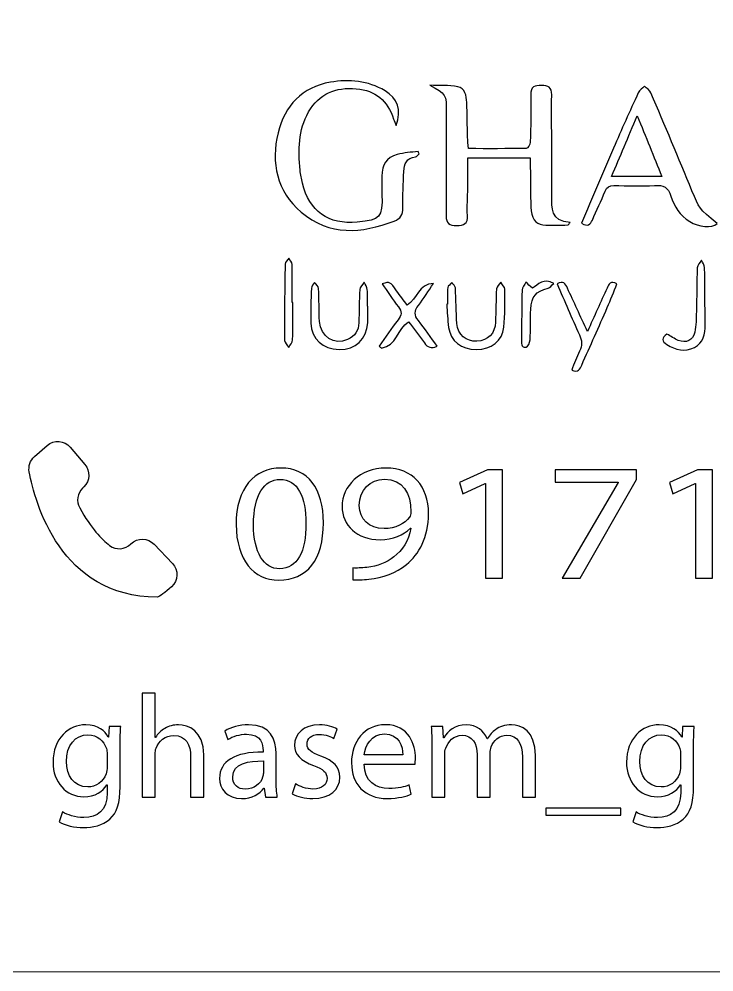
# Model space of a CAD drawing. Header units: millimetres. Extents: x -576 to 618, y 160 to 343.
# Drawn here: x -212.32 to -198.1, y 263.5 to 283 of the extents above; entities that cross this region are included whole.
import ezdxf

# ---------------------------------------------------------------- set-up
doc = ezdxf.new("R2010")
doc.units = ezdxf.units.MM
doc.header["$MEASUREMENT"] = 0
doc.layers.add('Layer 1', color=7, linetype='Continuous')

msp = doc.modelspace()

# ---------------------------------------------------------------- linework, layer by layer
at = {"layer": 'Layer 1', "color": 250, "lineweight": 18}
msp.add_open_spline([(-215.2783, 303.3001), (-215.2783, 303.3001), (-181.4483, 303.3001), (-181.4483, 303.3001), (-179.8043, 303.3001), (-178.4633, 301.9591), (-178.4633, 300.3151), (-178.4633, 300.3151), (-178.4633, 266.4851), (-178.4633, 266.4851), (-178.4633, 264.8411), (-179.8043, 263.5001), (-181.4483, 263.5001), (-181.4483, 263.5001), (-215.2783, 263.5001), (-215.2783, 263.5001), (-216.9223, 263.5001), (-218.2633, 264.8411), (-218.2633, 266.4851), (-218.2633, 266.4851), (-218.2633, 300.3151), (-218.2633, 300.3151), (-218.2633, 301.9591), (-216.9223, 303.3001), (-215.2783, 303.3001)], degree=3, knots=[0, 0, 0, 0, 0.125, 0.125, 0.125, 0.25, 0.25, 0.25, 0.375, 0.375, 0.375, 0.5, 0.5, 0.5, 0.625, 0.625, 0.625, 0.75, 0.75, 0.75, 0.875, 0.875, 0.875, 1, 1, 1, 1], dxfattribs=at)
at = {"layer": 'Layer 1', "color": 230}
for points, knots in [([(-204.602, 280.8265), (-204.6198, 280.87), (-204.6407, 280.9121), (-204.6551, 280.9566), (-204.7761, 281.3286), (-205.0245, 281.5452), (-205.4195, 281.5773), (-205.8382, 281.6116), (-206.1808, 281.4771), (-206.3961, 281.1002), (-206.6089, 280.7283), (-206.6046, 280.3196), (-206.5695, 279.9099), (-206.5617, 279.8203), (-206.5387, 279.7317), (-206.5178, 279.644), (-206.3826, 279.0684), (-205.9874, 278.7875), (-205.3974, 278.8465), (-204.9222, 278.8946), (-204.8828, 278.9389), (-204.8928, 279.4122), (-204.8953, 279.5367), (-204.8972, 279.6616), (-204.8956, 279.786), (-204.8934, 280.0269), (-204.8042, 280.1642), (-204.5789, 280.2287), (-204.442, 280.2678), (-204.2956, 280.2733), (-204.1537, 280.2939), (-204.1471, 280.2768), (-204.1406, 280.2602), (-204.134, 280.2431), (-204.158, 280.2222), (-204.1805, 280.1851), (-204.2067, 280.1826), (-204.3889, 280.1632), (-204.4394, 280.0366), (-204.447, 279.8852), (-204.4594, 279.6365), (-204.47, 279.3869), (-204.4647, 279.1376), (-204.4619, 278.9966), (-204.514, 278.9158), (-204.642, 278.8674), (-205.3088, 278.6141), (-205.9668, 278.5564), (-206.5474, 279.0524), (-207.0476, 279.4802), (-207.1702, 280.0547), (-207.0188, 280.6756), (-206.8828, 281.2321), (-206.5284, 281.6081), (-205.949, 281.709), (-205.5645, 281.776), (-205.1802, 281.7408), (-204.8311, 281.5352), (-204.5777, 281.3853), (-204.4847, 281.138), (-204.602, 280.8265)], [0, 0, 0, 0, 0.05, 0.05, 0.05, 0.1, 0.1, 0.1, 0.15, 0.15, 0.15, 0.2, 0.2, 0.2, 0.25, 0.25, 0.25, 0.3, 0.3, 0.3, 0.35, 0.35, 0.35, 0.4, 0.4, 0.4, 0.45, 0.45, 0.45, 0.5, 0.5, 0.5, 0.55, 0.55, 0.55, 0.6, 0.6, 0.6, 0.65, 0.65, 0.65, 0.7, 0.7, 0.7, 0.75, 0.75, 0.75, 0.8, 0.8, 0.8, 0.85, 0.85, 0.85, 0.9, 0.9, 0.9, 0.95, 0.95, 0.95, 1, 1, 1, 1]), ([(-201.0823, 278.7875), (-201.2564, 278.7875), (-201.4314, 278.776), (-201.604, 278.7913), (-201.7534, 278.8043), (-201.8373, 278.9345), (-201.8458, 279.1517), (-201.8564, 279.4234), (-201.8545, 279.6958), (-201.8573, 279.9682), (-201.8579, 280.029), (-201.8573, 280.0899), (-201.8573, 280.1601), (-201.8573, 280.1601), (-203.1375, 280.1601), (-203.1375, 280.1601), (-203.1375, 279.9494), (-203.1362, 279.7466), (-203.1378, 279.5442), (-203.1394, 279.357), (-203.1543, 279.1694), (-203.1437, 278.9828), (-203.1341, 278.8088), (-203.2139, 278.7776), (-203.3665, 278.7766), (-203.5169, 278.7753), (-203.5815, 278.8159), (-203.5796, 278.976), (-203.5746, 279.4746), (-203.5809, 279.9738), (-203.5815, 280.4727), (-203.5815, 280.6771), (-203.5771, 280.8811), (-203.5768, 281.0852), (-203.5762, 281.4611), (-203.5824, 281.4702), (-203.9135, 281.6478), (-203.7216, 281.639), (-203.5254, 281.6518), (-203.3391, 281.6147), (-203.1927, 281.5853), (-203.1646, 281.4312), (-203.1587, 281.2977), (-203.1481, 281.0596), (-203.1484, 280.8215), (-203.1419, 280.5835), (-203.1397, 280.5108), (-203.1303, 280.439), (-203.1231, 280.3497), (-202.7213, 280.3497), (-202.3313, 280.347), (-201.9416, 280.3554), (-201.9116, 280.356), (-201.8598, 280.4369), (-201.8583, 280.4818), (-201.8483, 280.8047), (-201.8401, 281.1282), (-201.8485, 281.4509), (-201.8532, 281.6243), (-201.7662, 281.6437), (-201.6283, 281.6437), (-201.4913, 281.6437), (-201.419, 281.611), (-201.4199, 281.4533), (-201.4233, 280.7673), (-201.4161, 280.0811), (-201.4158, 279.3947), (-201.4158, 279.1342), (-201.4433, 278.8621), (-201.0439, 278.8384), (-201.0567, 278.8212), (-201.0694, 278.8047), (-201.0823, 278.7875)], [0, 0, 0, 0, 0.0416667, 0.0416667, 0.0416667, 0.0833333, 0.0833333, 0.0833333, 0.125, 0.125, 0.125, 0.1666667, 0.1666667, 0.1666667, 0.2083333, 0.2083333, 0.2083333, 0.25, 0.25, 0.25, 0.2916667, 0.2916667, 0.2916667, 0.3333333, 0.3333333, 0.3333333, 0.375, 0.375, 0.375, 0.4166667, 0.4166667, 0.4166667, 0.4583333, 0.4583333, 0.4583333, 0.5, 0.5, 0.5, 0.5416667, 0.5416667, 0.5416667, 0.5833333, 0.5833333, 0.5833333, 0.625, 0.625, 0.625, 0.6666667, 0.6666667, 0.6666667, 0.7083333, 0.7083333, 0.7083333, 0.75, 0.75, 0.75, 0.7916667, 0.7916667, 0.7916667, 0.8333333, 0.8333333, 0.8333333, 0.875, 0.875, 0.875, 0.9166667, 0.9166667, 0.9166667, 0.9583333, 0.9583333, 0.9583333, 1, 1, 1, 1]), ([(-200.8095, 278.8221), (-200.5883, 279.3426), (-200.374, 279.853), (-200.1543, 280.361), (-199.9902, 280.7401), (-199.821, 281.1173), (-199.648, 281.4924), (-199.6229, 281.5467), (-199.5637, 281.585), (-199.5203, 281.6306), (-199.476, 281.5844), (-199.4136, 281.546), (-199.3899, 281.4908), (-199.106, 280.8247), (-198.8245, 280.1575), (-198.5493, 279.4877), (-198.4024, 279.1304), (-198.4083, 279.128), (-198.0364, 278.8147), (-198.1471, 278.7208), (-198.4077, 278.7429), (-198.5961, 278.8574), (-198.797, 278.9791), (-198.9138, 279.1666), (-198.979, 279.3804), (-199.0339, 279.561), (-199.1368, 279.6063), (-199.3141, 279.5965), (-199.5908, 279.5816), (-199.8692, 279.5894), (-200.1468, 279.5944), (-200.2389, 279.5959), (-200.2901, 279.566), (-200.3259, 279.4789), (-200.408, 279.2802), (-200.5016, 279.0864), (-200.5877, 278.8895), (-200.6279, 278.7975), (-200.681, 278.7492), (-200.8095, 278.8221)], [0, 0, 0, 0, 0.0769231, 0.0769231, 0.0769231, 0.1538462, 0.1538462, 0.1538462, 0.2307692, 0.2307692, 0.2307692, 0.3076923, 0.3076923, 0.3076923, 0.3846154, 0.3846154, 0.3846154, 0.4615385, 0.4615385, 0.4615385, 0.5384615, 0.5384615, 0.5384615, 0.6153846, 0.6153846, 0.6153846, 0.6923077, 0.6923077, 0.6923077, 0.7692308, 0.7692308, 0.7692308, 0.8461538, 0.8461538, 0.8461538, 0.9230769, 0.9230769, 0.9230769, 1, 1, 1, 1]), ([(-199.6676, 281.0237), (-199.8545, 280.5825), (-200.0214, 280.1879), (-200.1927, 279.7828), (-200.1927, 279.7828), (-199.1687, 279.7828), (-199.1687, 279.7828), (-199.3337, 280.1931), (-199.4907, 280.5838), (-199.6676, 281.0237)], [0, 0, 0, 0, 0.3333333, 0.3333333, 0.3333333, 0.6666667, 0.6666667, 0.6666667, 1, 1, 1, 1]), ([(-206.7171, 277.1994), (-206.7171, 276.9452), (-206.7124, 276.6905), (-206.7209, 276.4365), (-206.7227, 276.3835), (-206.7723, 276.3321), (-206.8001, 276.2799), (-206.8304, 276.3286), (-206.8862, 276.3773), (-206.8865, 276.4263), (-206.889, 276.946), (-206.8847, 277.4662), (-206.8753, 277.986), (-206.8747, 278.0278), (-206.8257, 278.069), (-206.7989, 278.1101), (-206.7758, 278.0665), (-206.7336, 278.0235), (-206.7324, 277.9794), (-206.7262, 277.7196), (-206.7295, 277.4593), (-206.7295, 277.1994), (-206.7295, 277.1994), (-206.7171, 277.1994), (-206.7171, 277.1994)], [0, 0, 0, 0, 0.125, 0.125, 0.125, 0.25, 0.25, 0.25, 0.375, 0.375, 0.375, 0.5, 0.5, 0.5, 0.625, 0.625, 0.625, 0.75, 0.75, 0.75, 0.875, 0.875, 0.875, 1, 1, 1, 1]), ([(-199.0636, 276.5547), (-198.9791, 276.5075), (-198.9083, 276.4595), (-198.8312, 276.4264), (-198.6739, 276.3588), (-198.5273, 276.4258), (-198.4927, 276.5943), (-198.4646, 276.7309), (-198.4624, 276.8739), (-198.4586, 277.0149), (-198.4505, 277.3144), (-198.4527, 277.6142), (-198.4405, 277.9138), (-198.4384, 277.9656), (-198.3847, 278.0159), (-198.3547, 278.0664), (-198.3329, 278.0161), (-198.2933, 277.9659), (-198.292, 277.9154), (-198.2836, 277.525), (-198.283, 277.1347), (-198.2787, 276.744), (-198.2764, 276.5534), (-198.3124, 276.3768), (-198.4992, 276.2826), (-198.6949, 276.1844), (-198.8833, 276.2308), (-199.0621, 276.3413), (-199.1681, 276.4071), (-199.1719, 276.4742), (-199.0636, 276.5547)], [0, 0, 0, 0, 0.1, 0.1, 0.1, 0.2, 0.2, 0.2, 0.3, 0.3, 0.3, 0.4, 0.4, 0.4, 0.5, 0.5, 0.5, 0.6, 0.6, 0.6, 0.7, 0.7, 0.7, 0.8, 0.8, 0.8, 0.9, 0.9, 0.9, 1, 1, 1, 1]), ([(-205.1841, 277.1272), (-205.1841, 277.0142), (-205.1782, 276.9004), (-205.1851, 276.7881), (-205.206, 276.4458), (-205.4325, 276.2361), (-205.7704, 276.2398), (-206.104, 276.2439), (-206.3333, 276.4508), (-206.3474, 276.7815), (-206.3576, 277.0183), (-206.3474, 277.2564), (-206.338, 277.4939), (-206.3364, 277.5338), (-206.2949, 277.5721), (-206.2715, 277.6111), (-206.2428, 277.5705), (-206.1916, 277.5313), (-206.1895, 277.4892), (-206.1769, 277.2636), (-206.1854, 277.0364), (-206.1704, 276.8108), (-206.1495, 276.4973), (-205.8709, 276.3235), (-205.5957, 276.4433), (-205.4459, 276.5085), (-205.3695, 276.6261), (-205.3657, 276.7883), (-205.3598, 277.0149), (-205.362, 277.2411), (-205.3479, 277.467), (-205.3451, 277.5176), (-205.2902, 277.565), (-205.259, 277.6142), (-205.236, 277.5646), (-205.1972, 277.517), (-205.1929, 277.4661), (-205.1825, 277.354), (-205.1898, 277.2402), (-205.1898, 277.1272), (-205.1898, 277.1272), (-205.1841, 277.1272), (-205.1841, 277.1272)], [0, 0, 0, 0, 0.0714286, 0.0714286, 0.0714286, 0.1428571, 0.1428571, 0.1428571, 0.2142857, 0.2142857, 0.2142857, 0.2857143, 0.2857143, 0.2857143, 0.3571429, 0.3571429, 0.3571429, 0.4285714, 0.4285714, 0.4285714, 0.5, 0.5, 0.5, 0.5714286, 0.5714286, 0.5714286, 0.6428571, 0.6428571, 0.6428571, 0.7142857, 0.7142857, 0.7142857, 0.7857143, 0.7857143, 0.7857143, 0.8571429, 0.8571429, 0.8571429, 0.9285714, 0.9285714, 0.9285714, 1, 1, 1, 1]), ([(-203.7649, 276.3048), (-203.8862, 276.2524), (-203.9599, 276.2817), (-204.0251, 276.375), (-204.1284, 276.5229), (-204.2407, 276.6646), (-204.349, 276.8087), (-204.5767, 276.6696), (-204.5932, 276.3058), (-204.9055, 276.2693), (-204.92, 276.2814), (-204.9343, 276.2936), (-204.9483, 276.3054), (-204.8207, 276.4868), (-204.6996, 276.6733), (-204.563, 276.8471), (-204.4878, 276.9432), (-204.4813, 277.0143), (-204.5571, 277.1123), (-204.6735, 277.263), (-204.7764, 277.4246), (-204.8878, 277.5853), (-204.728, 277.6284), (-204.7284, 277.628), (-204.5942, 277.4415), (-204.5227, 277.3417), (-204.4488, 277.2437), (-204.3796, 277.1497), (-204.1648, 277.2745), (-204.1499, 277.5882), (-203.8407, 277.59), (-203.9424, 277.4393), (-204.0369, 277.2827), (-204.1486, 277.1397), (-204.236, 277.0278), (-204.2372, 276.9416), (-204.147, 276.8303), (-204.0129, 276.6643), (-203.895, 276.4855), (-203.7649, 276.3048)], [0, 0, 0, 0, 0.0769231, 0.0769231, 0.0769231, 0.1538462, 0.1538462, 0.1538462, 0.2307692, 0.2307692, 0.2307692, 0.3076923, 0.3076923, 0.3076923, 0.3846154, 0.3846154, 0.3846154, 0.4615385, 0.4615385, 0.4615385, 0.5384615, 0.5384615, 0.5384615, 0.6153846, 0.6153846, 0.6153846, 0.6923077, 0.6923077, 0.6923077, 0.7692308, 0.7692308, 0.7692308, 0.8461538, 0.8461538, 0.8461538, 0.9230769, 0.9230769, 0.9230769, 1, 1, 1, 1]), ([(-203.5502, 277.1662), (-203.5502, 277.2795), (-203.557, 277.3937), (-203.5461, 277.506), (-203.5427, 277.5428), (-203.4922, 277.5752), (-203.4634, 277.6096), (-203.4382, 277.5734), (-203.3932, 277.5382), (-203.3907, 277.5004), (-203.3758, 277.2576), (-203.3785, 277.0133), (-203.3589, 276.7706), (-203.3399, 276.5357), (-203.1733, 276.3971), (-202.9496, 276.4087), (-202.7199, 276.4202), (-202.5792, 276.5628), (-202.5695, 276.8014), (-202.5608, 277.028), (-202.5624, 277.2548), (-202.5483, 277.481), (-202.5455, 277.5272), (-202.4931, 277.5703), (-202.4638, 277.6146), (-202.4341, 277.5687), (-202.3792, 277.5225), (-202.3789, 277.4761), (-202.3774, 277.2162), (-202.3755, 276.9547), (-202.3995, 276.6964), (-202.4257, 276.4158), (-202.6572, 276.2402), (-202.9614, 276.2405), (-203.2697, 276.2408), (-203.4909, 276.4121), (-203.5296, 276.6923), (-203.5508, 276.8486), (-203.5555, 277.0074), (-203.5674, 277.1653), (-203.5617, 277.1656), (-203.5561, 277.1659), (-203.5502, 277.1662)], [0, 0, 0, 0, 0.0714286, 0.0714286, 0.0714286, 0.1428571, 0.1428571, 0.1428571, 0.2142857, 0.2142857, 0.2142857, 0.2857143, 0.2857143, 0.2857143, 0.3571429, 0.3571429, 0.3571429, 0.4285714, 0.4285714, 0.4285714, 0.5, 0.5, 0.5, 0.5714286, 0.5714286, 0.5714286, 0.6428571, 0.6428571, 0.6428571, 0.7142857, 0.7142857, 0.7142857, 0.7857143, 0.7857143, 0.7857143, 0.8571429, 0.8571429, 0.8571429, 0.9285714, 0.9285714, 0.9285714, 1, 1, 1, 1]), ([(-201.8156, 277.4925), (-201.6985, 277.5736), (-201.5846, 277.7078), (-201.3765, 277.5912), (-201.4202, 277.5522), (-201.4508, 277.5025), (-201.4917, 277.4917), (-201.7497, 277.4223), (-201.8342, 277.3316), (-201.8477, 277.0623), (-201.8583, 276.8535), (-201.8499, 276.6439), (-201.8617, 276.4352), (-201.8648, 276.3824), (-201.9075, 276.2931), (-201.9426, 276.2882), (-202.0605, 276.2701), (-202.0345, 276.3746), (-202.0345, 276.4408), (-202.0352, 276.7802), (-202.0349, 277.1194), (-202.0255, 277.4582), (-202.0239, 277.5113), (-201.9743, 277.5628), (-201.9469, 277.6149), (-201.9073, 277.5781), (-201.8679, 277.5413), (-201.8156, 277.4925)], [0, 0, 0, 0, 0.1111111, 0.1111111, 0.1111111, 0.2222222, 0.2222222, 0.2222222, 0.3333333, 0.3333333, 0.3333333, 0.4444444, 0.4444444, 0.4444444, 0.5555556, 0.5555556, 0.5555556, 0.6666667, 0.6666667, 0.6666667, 0.7777778, 0.7777778, 0.7777778, 0.8888889, 0.8888889, 0.8888889, 1, 1, 1, 1]), ([(-200.0847, 277.58), (-200.1502, 277.4187), (-200.2123, 277.2567), (-200.2819, 277.0976), (-200.4545, 276.7042), (-200.6298, 276.312), (-200.8052, 275.9198), (-200.8395, 275.8431), (-200.8719, 275.756), (-201.0108, 275.8184), (-200.9574, 275.9482), (-200.91, 276.0786), (-200.8501, 276.2037), (-200.7942, 276.3201), (-200.798, 276.4231), (-200.8526, 276.5419), (-201.0108, 276.8846), (-201.1568, 277.2328), (-201.3096, 277.5835), (-201.1824, 277.6558), (-201.1383, 277.585), (-201.0978, 277.4961), (-200.9671, 277.2097), (-200.8342, 276.9242), (-200.6884, 276.6091), (-200.5456, 276.9242), (-200.4161, 277.2106), (-200.2856, 277.4964), (-200.2497, 277.5744), (-200.2151, 277.6596), (-200.0847, 277.58)], [0, 0, 0, 0, 0.1, 0.1, 0.1, 0.2, 0.2, 0.2, 0.3, 0.3, 0.3, 0.4, 0.4, 0.4, 0.5, 0.5, 0.5, 0.6, 0.6, 0.6, 0.7, 0.7, 0.7, 0.8, 0.8, 0.8, 0.9, 0.9, 0.9, 1, 1, 1, 1]), ([(-211.0219, 273.4016), (-211.0219, 273.4016), (-210.9926, 273.4304), (-210.9926, 273.4304), (-210.8687, 273.5527), (-210.8593, 273.7498), (-210.972, 273.8828), (-210.972, 273.8828), (-211.2715, 274.2381), (-211.2715, 274.2381), (-211.3923, 274.3811), (-211.6066, 274.3967), (-211.7467, 274.2734), (-211.7467, 274.2734), (-212.0044, 274.0463), (-212.0044, 274.0463), (-212.093, 273.9683), (-212.1333, 273.85), (-212.1114, 273.7337), (-211.995, 273.109), (-211.474, 271.172), (-209.4943, 271.172), (-209.4497, 271.172), (-209.3221, 271.2753), (-209.2016, 271.3824), (-209.0606, 271.5084), (-209.0512, 271.7253), (-209.1813, 271.8619), (-209.1813, 271.8619), (-209.5545, 272.2541), (-209.5545, 272.2541), (-209.6834, 272.3898), (-209.899, 272.3927), (-210.0316, 272.26), (-210.1498, 272.1417), (-210.3361, 272.1284), (-210.469, 272.2295), (-210.6291, 272.3511), (-210.8466, 272.5779), (-211.079, 272.9998), (-211.1514, 273.1312), (-211.1286, 273.2966), (-211.0219, 273.4016)], [0, 0, 0, 0, 0.0714286, 0.0714286, 0.0714286, 0.1428571, 0.1428571, 0.1428571, 0.2142857, 0.2142857, 0.2142857, 0.2857143, 0.2857143, 0.2857143, 0.3571429, 0.3571429, 0.3571429, 0.4285714, 0.4285714, 0.4285714, 0.5, 0.5, 0.5, 0.5714286, 0.5714286, 0.5714286, 0.6428571, 0.6428571, 0.6428571, 0.7142857, 0.7142857, 0.7142857, 0.7857143, 0.7857143, 0.7857143, 0.8571429, 0.8571429, 0.8571429, 0.9285714, 0.9285714, 0.9285714, 1, 1, 1, 1]), ([(-206.0921, 272.6904), (-206.0921, 271.9363), (-206.4241, 271.5197), (-207.0076, 271.5197), (-207.522, 271.5197), (-207.8705, 271.9259), (-207.8787, 272.6601), (-207.8787, 273.4039), (-207.4977, 273.8136), (-206.9629, 273.8136), (-206.4078, 273.8136), (-206.0921, 273.3971), (-206.0921, 272.6904)], [0, 0, 0, 0, 0.25, 0.25, 0.25, 0.5, 0.5, 0.5, 0.75, 0.75, 0.75, 1, 1, 1, 1]), ([(-205.4874, 271.769), (-205.4103, 271.7621), (-205.3211, 271.769), (-205.1997, 271.779), (-204.9932, 271.8034), (-204.7985, 271.8748), (-204.6487, 271.9943), (-204.4742, 272.1275), (-204.3488, 272.3219), (-204.3002, 272.5846), (-204.3002, 272.5846), (-204.3123, 272.5846), (-204.3123, 272.5846), (-204.4581, 272.4345), (-204.6686, 272.3459), (-204.9323, 272.3459), (-205.4063, 272.3459), (-205.7102, 272.6464), (-205.7102, 273.0251), (-205.7102, 273.4448), (-205.3495, 273.8136), (-204.8106, 273.8136), (-204.2718, 273.8136), (-203.9395, 273.4448), (-203.9395, 272.8785), (-203.9395, 272.3902), (-204.1342, 272.0489), (-204.3934, 271.8373), (-204.5959, 271.6701), (-204.8755, 271.5677), (-205.1592, 271.5403), (-205.2886, 271.5232), (-205.4022, 271.5197), (-205.4874, 271.5232), (-205.4874, 271.5232), (-205.4874, 271.769), (-205.4874, 271.769)], [0, 0, 0, 0, 0.0833333, 0.0833333, 0.0833333, 0.1666667, 0.1666667, 0.1666667, 0.25, 0.25, 0.25, 0.3333333, 0.3333333, 0.3333333, 0.4166667, 0.4166667, 0.4166667, 0.5, 0.5, 0.5, 0.5833333, 0.5833333, 0.5833333, 0.6666667, 0.6666667, 0.6666667, 0.75, 0.75, 0.75, 0.8333333, 0.8333333, 0.8333333, 0.9166667, 0.9166667, 0.9166667, 1, 1, 1, 1]), ([(-202.7719, 273.4961), (-202.7719, 273.4961), (-202.78, 273.4961), (-202.78, 273.4961), (-202.78, 273.4961), (-203.2377, 273.288), (-203.2377, 273.288), (-203.2377, 273.288), (-203.3067, 273.5167), (-203.3067, 273.5167), (-203.3067, 273.5167), (-202.7314, 273.776), (-202.7314, 273.776), (-202.7314, 273.776), (-202.4275, 273.776), (-202.4275, 273.776), (-202.4275, 273.776), (-202.4275, 271.5573), (-202.4275, 271.5573), (-202.4275, 271.5573), (-202.7719, 271.5573), (-202.7719, 271.5573), (-202.7719, 271.5573), (-202.7719, 273.4961), (-202.7719, 273.4961)], [0, 0, 0, 0, 0.125, 0.125, 0.125, 0.25, 0.25, 0.25, 0.375, 0.375, 0.375, 0.5, 0.5, 0.5, 0.625, 0.625, 0.625, 0.75, 0.75, 0.75, 0.875, 0.875, 0.875, 1, 1, 1, 1]), ([(-199.6876, 273.7761), (-199.6876, 273.7761), (-199.6876, 273.578), (-199.6876, 273.578), (-199.6876, 273.578), (-200.8343, 271.5574), (-200.8343, 271.5574), (-200.8343, 271.5574), (-201.2028, 271.5574), (-201.2028, 271.5574), (-201.2028, 271.5574), (-200.0603, 273.5203), (-200.0603, 273.5203), (-200.0603, 273.5203), (-200.0603, 273.5269), (-200.0603, 273.5269), (-200.0603, 273.5269), (-201.3488, 273.5269), (-201.3488, 273.5269), (-201.3488, 273.5269), (-201.3488, 273.7761), (-201.3488, 273.7761), (-201.3488, 273.7761), (-199.6876, 273.7761), (-199.6876, 273.7761)], [0, 0, 0, 0, 0.125, 0.125, 0.125, 0.25, 0.25, 0.25, 0.375, 0.375, 0.375, 0.5, 0.5, 0.5, 0.625, 0.625, 0.625, 0.75, 0.75, 0.75, 0.875, 0.875, 0.875, 1, 1, 1, 1]), ([(-198.4754, 273.4961), (-198.4754, 273.4961), (-198.4836, 273.4961), (-198.4836, 273.4961), (-198.4836, 273.4961), (-198.9413, 273.288), (-198.9413, 273.288), (-198.9413, 273.288), (-199.0101, 273.5167), (-199.0101, 273.5167), (-199.0101, 273.5167), (-198.4348, 273.776), (-198.4348, 273.776), (-198.4348, 273.776), (-198.1309, 273.776), (-198.1309, 273.776), (-198.1309, 273.776), (-198.1309, 271.5573), (-198.1309, 271.5573), (-198.1309, 271.5573), (-198.4754, 271.5573), (-198.4754, 271.5573), (-198.4754, 271.5573), (-198.4754, 273.4961), (-198.4754, 273.4961)], [0, 0, 0, 0, 0.125, 0.125, 0.125, 0.25, 0.25, 0.25, 0.375, 0.375, 0.375, 0.5, 0.5, 0.5, 0.625, 0.625, 0.625, 0.75, 0.75, 0.75, 0.875, 0.875, 0.875, 1, 1, 1, 1]), ([(-207.522, 272.6564), (-207.522, 272.0795), (-207.3115, 271.7521), (-206.9872, 271.7521), (-206.6228, 271.7521), (-206.4484, 272.1103), (-206.4484, 272.6769), (-206.4484, 273.223), (-206.6144, 273.5814), (-206.9832, 273.5814), (-207.2952, 273.5814), (-207.522, 273.2607), (-207.522, 272.6564)], [0, 0, 0, 0, 0.25, 0.25, 0.25, 0.5, 0.5, 0.5, 0.75, 0.75, 0.75, 1, 1, 1, 1]), ([(-205.3575, 273.0457), (-205.3575, 272.769), (-205.1592, 272.5746), (-204.8512, 272.5746), (-204.6121, 272.5746), (-204.4256, 272.6736), (-204.3326, 272.8064), (-204.3123, 272.8339), (-204.3002, 272.8682), (-204.3002, 272.916), (-204.3002, 273.2947), (-204.4661, 273.5852), (-204.839, 273.5852), (-205.1429, 273.5852), (-205.3575, 273.3596), (-205.3575, 273.0457)], [0, 0, 0, 0, 0.2, 0.2, 0.2, 0.4, 0.4, 0.4, 0.6, 0.6, 0.6, 0.8, 0.8, 0.8, 1, 1, 1, 1]), ([(-209.8037, 269.2023), (-209.8037, 269.2023), (-209.5338, 269.2023), (-209.5338, 269.2023), (-209.5338, 269.2023), (-209.5338, 268.299), (-209.5338, 268.299), (-209.5338, 268.299), (-209.5279, 268.299), (-209.5279, 268.299), (-209.4848, 268.3742), (-209.4174, 268.4401), (-209.3347, 268.4847), (-209.2549, 268.5296), (-209.16, 268.5592), (-209.0586, 268.5592), (-208.8593, 268.5592), (-208.5403, 268.4401), (-208.5403, 267.9405), (-208.5403, 267.9405), (-208.5403, 267.0794), (-208.5403, 267.0794), (-208.5403, 267.0794), (-208.8103, 267.0794), (-208.8103, 267.0794), (-208.8103, 267.0794), (-208.8103, 267.9106), (-208.8103, 267.9106), (-208.8103, 268.1436), (-208.8992, 268.3411), (-209.1538, 268.3411), (-209.3285, 268.3411), (-209.4664, 268.2214), (-209.5154, 268.0778), (-209.5306, 268.0423), (-209.5338, 268.0032), (-209.5338, 267.9524), (-209.5338, 267.9524), (-209.5338, 267.0794), (-209.5338, 267.0794), (-209.5338, 267.0794), (-209.8037, 267.0794), (-209.8037, 267.0794), (-209.8037, 267.0794), (-209.8037, 269.2023), (-209.8037, 269.2023)], [0, 0, 0, 0, 0.0666667, 0.0666667, 0.0666667, 0.1333333, 0.1333333, 0.1333333, 0.2, 0.2, 0.2, 0.2666667, 0.2666667, 0.2666667, 0.3333333, 0.3333333, 0.3333333, 0.4, 0.4, 0.4, 0.4666667, 0.4666667, 0.4666667, 0.5333333, 0.5333333, 0.5333333, 0.6, 0.6, 0.6, 0.6666667, 0.6666667, 0.6666667, 0.7333333, 0.7333333, 0.7333333, 0.8, 0.8, 0.8, 0.8666667, 0.8666667, 0.8666667, 0.9333333, 0.9333333, 0.9333333, 1, 1, 1, 1]), ([(-210.2394, 268.5265), (-210.2454, 268.4219), (-210.2516, 268.3052), (-210.2516, 268.1289), (-210.2516, 268.1289), (-210.2516, 267.2887), (-210.2516, 267.2887), (-210.2516, 266.957), (-210.319, 266.7533), (-210.4631, 266.6278), (-210.6073, 266.4965), (-210.8157, 266.4544), (-211.0029, 266.4544), (-211.1808, 266.4544), (-211.3768, 266.4965), (-211.4965, 266.5742), (-211.4965, 266.5742), (-211.4288, 266.7745), (-211.4288, 266.7745), (-211.3308, 266.7146), (-211.1777, 266.6609), (-210.9935, 266.6609), (-210.7178, 266.6609), (-210.5152, 266.8013), (-210.5152, 267.1664), (-210.5152, 267.1664), (-210.5152, 267.3274), (-210.5152, 267.3274), (-210.5152, 267.3274), (-210.5215, 267.3274), (-210.5215, 267.3274), (-210.6042, 267.1932), (-210.7636, 267.0855), (-210.9935, 267.0855), (-211.3617, 267.0855), (-211.6251, 267.3904), (-211.6251, 267.7911), (-211.6251, 268.2815), (-211.2972, 268.5595), (-210.9567, 268.5595), (-210.6994, 268.5595), (-210.5583, 268.4279), (-210.4937, 268.3084), (-210.4937, 268.3084), (-210.4878, 268.3084), (-210.4878, 268.3084), (-210.4878, 268.3084), (-210.4753, 268.5265), (-210.4753, 268.5265), (-210.4753, 268.5265), (-210.2394, 268.5265), (-210.2394, 268.5265)], [0, 0, 0, 0, 0.0588235, 0.0588235, 0.0588235, 0.1176471, 0.1176471, 0.1176471, 0.1764706, 0.1764706, 0.1764706, 0.2352941, 0.2352941, 0.2352941, 0.2941176, 0.2941176, 0.2941176, 0.3529412, 0.3529412, 0.3529412, 0.4117647, 0.4117647, 0.4117647, 0.4705882, 0.4705882, 0.4705882, 0.5294118, 0.5294118, 0.5294118, 0.5882353, 0.5882353, 0.5882353, 0.6470588, 0.6470588, 0.6470588, 0.7058824, 0.7058824, 0.7058824, 0.7647059, 0.7647059, 0.7647059, 0.8235294, 0.8235294, 0.8235294, 0.8823529, 0.8823529, 0.8823529, 0.9411765, 0.9411765, 0.9411765, 1, 1, 1, 1]), ([(-207.28, 267.0794), (-207.28, 267.0794), (-207.3015, 267.262), (-207.3015, 267.262), (-207.3015, 267.262), (-207.3109, 267.262), (-207.3109, 267.262), (-207.3936, 267.1484), (-207.553, 267.0465), (-207.7645, 267.0465), (-208.065, 267.0465), (-208.2182, 267.2526), (-208.2182, 267.4621), (-208.2182, 267.8118), (-207.8993, 268.0033), (-207.3262, 268.0002), (-207.3262, 268.0002), (-207.3262, 268.0302), (-207.3262, 268.0302), (-207.3262, 268.1497), (-207.3599, 268.365), (-207.6634, 268.365), (-207.8014, 268.365), (-207.9452, 268.3232), (-208.0497, 268.2573), (-208.0497, 268.2573), (-208.1109, 268.4308), (-208.1109, 268.4308), (-207.9883, 268.5085), (-207.8104, 268.5594), (-207.6235, 268.5594), (-207.1699, 268.5594), (-207.0594, 268.2573), (-207.0594, 267.9675), (-207.0594, 267.9675), (-207.0594, 267.4261), (-207.0594, 267.4261), (-207.0594, 267.3007), (-207.0531, 267.1781), (-207.0347, 267.0794), (-207.0347, 267.0794), (-207.28, 267.0794), (-207.28, 267.0794)], [0, 0, 0, 0, 0.0714286, 0.0714286, 0.0714286, 0.1428571, 0.1428571, 0.1428571, 0.2142857, 0.2142857, 0.2142857, 0.2857143, 0.2857143, 0.2857143, 0.3571429, 0.3571429, 0.3571429, 0.4285714, 0.4285714, 0.4285714, 0.5, 0.5, 0.5, 0.5714286, 0.5714286, 0.5714286, 0.6428571, 0.6428571, 0.6428571, 0.7142857, 0.7142857, 0.7142857, 0.7857143, 0.7857143, 0.7857143, 0.8571429, 0.8571429, 0.8571429, 0.9285714, 0.9285714, 0.9285714, 1, 1, 1, 1]), ([(-206.6605, 267.3485), (-206.5809, 267.2976), (-206.4395, 267.244), (-206.3047, 267.244), (-206.1085, 267.244), (-206.0168, 267.3397), (-206.0168, 267.459), (-206.0168, 267.5847), (-206.0932, 267.6536), (-206.2925, 267.7251), (-206.5594, 267.818), (-206.685, 267.9616), (-206.685, 268.1351), (-206.685, 268.3682), (-206.492, 268.5594), (-206.173, 268.5594), (-206.0227, 268.5594), (-205.891, 268.5176), (-205.8083, 268.4699), (-205.8083, 268.4699), (-205.8754, 268.2783), (-205.8754, 268.2783), (-205.9338, 268.3145), (-206.0411, 268.3622), (-206.1793, 268.3622), (-206.3384, 268.3622), (-206.4273, 268.2724), (-206.4273, 268.1647), (-206.4273, 268.0449), (-206.3384, 267.9916), (-206.1453, 267.9195), (-205.8879, 267.8237), (-205.7562, 267.6983), (-205.7562, 267.4833), (-205.7562, 267.229), (-205.9584, 267.0496), (-206.311, 267.0496), (-206.4736, 267.0496), (-206.6236, 267.0883), (-206.7278, 267.1482), (-206.7278, 267.1482), (-206.6605, 267.3485), (-206.6605, 267.3485)], [0, 0, 0, 0, 0.0714286, 0.0714286, 0.0714286, 0.1428571, 0.1428571, 0.1428571, 0.2142857, 0.2142857, 0.2142857, 0.2857143, 0.2857143, 0.2857143, 0.3571429, 0.3571429, 0.3571429, 0.4285714, 0.4285714, 0.4285714, 0.5, 0.5, 0.5, 0.5714286, 0.5714286, 0.5714286, 0.6428571, 0.6428571, 0.6428571, 0.7142857, 0.7142857, 0.7142857, 0.7857143, 0.7857143, 0.7857143, 0.8571429, 0.8571429, 0.8571429, 0.9285714, 0.9285714, 0.9285714, 1, 1, 1, 1]), ([(-205.259, 267.7552), (-205.2531, 267.3994), (-205.0201, 267.2528), (-204.7501, 267.2528), (-204.5571, 267.2528), (-204.4403, 267.2859), (-204.3392, 267.3274), (-204.3392, 267.3274), (-204.2931, 267.1392), (-204.2931, 267.1392), (-204.3882, 267.0974), (-204.5508, 267.0496), (-204.7867, 267.0496), (-205.2437, 267.0496), (-205.5164, 267.3423), (-205.5164, 267.7791), (-205.5164, 268.2157), (-205.2531, 268.5595), (-204.8207, 268.5595), (-204.3361, 268.5595), (-204.2075, 268.1439), (-204.2075, 267.8777), (-204.2075, 267.8238), (-204.2135, 267.782), (-204.2166, 267.7552), (-204.2166, 267.7552), (-205.259, 267.7552), (-205.259, 267.7552)], [0, 0, 0, 0, 0.1111111, 0.1111111, 0.1111111, 0.2222222, 0.2222222, 0.2222222, 0.3333333, 0.3333333, 0.3333333, 0.4444444, 0.4444444, 0.4444444, 0.5555556, 0.5555556, 0.5555556, 0.6666667, 0.6666667, 0.6666667, 0.7777778, 0.7777778, 0.7777778, 0.8888889, 0.8888889, 0.8888889, 1, 1, 1, 1]), ([(-203.873, 268.1349), (-203.873, 268.2844), (-203.8761, 268.407), (-203.8852, 268.5265), (-203.8852, 268.5265), (-203.6494, 268.5265), (-203.6494, 268.5265), (-203.6494, 268.5265), (-203.6368, 268.2934), (-203.6368, 268.2934), (-203.6368, 268.2934), (-203.6278, 268.2934), (-203.6278, 268.2934), (-203.5448, 268.4307), (-203.4068, 268.5593), (-203.1617, 268.5593), (-202.9595, 268.5593), (-202.806, 268.4401), (-202.7417, 268.2694), (-202.7417, 268.2694), (-202.7355, 268.2694), (-202.7355, 268.2694), (-202.6896, 268.35), (-202.6312, 268.4129), (-202.5701, 268.4579), (-202.4812, 268.5234), (-202.3828, 268.5593), (-202.2419, 268.5593), (-202.0456, 268.5593), (-201.7544, 268.4338), (-201.7544, 267.9318), (-201.7544, 267.9318), (-201.7544, 267.0794), (-201.7544, 267.0794), (-201.7544, 267.0794), (-202.0181, 267.0794), (-202.0181, 267.0794), (-202.0181, 267.0794), (-202.0181, 267.8987), (-202.0181, 267.8987), (-202.0181, 268.1768), (-202.1224, 268.3443), (-202.3398, 268.3443), (-202.4933, 268.3443), (-202.6128, 268.2336), (-202.6587, 268.105), (-202.6712, 268.0691), (-202.6802, 268.0214), (-202.6802, 267.9733), (-202.6802, 267.9733), (-202.6802, 267.0794), (-202.6802, 267.0794), (-202.6802, 267.0794), (-202.9438, 267.0794), (-202.9438, 267.0794), (-202.9438, 267.0794), (-202.9438, 267.9465), (-202.9438, 267.9465), (-202.9438, 268.1768), (-203.0481, 268.3443), (-203.2537, 268.3443), (-203.4225, 268.3443), (-203.5448, 268.2126), (-203.5879, 268.081), (-203.6031, 268.0423), (-203.6094, 267.9973), (-203.6094, 267.9524), (-203.6094, 267.9524), (-203.6094, 267.0794), (-203.6094, 267.0794), (-203.6094, 267.0794), (-203.873, 267.0794), (-203.873, 267.0794), (-203.873, 267.0794), (-203.873, 268.1349), (-203.873, 268.1349)], [0, 0, 0, 0, 0.04, 0.04, 0.04, 0.08, 0.08, 0.08, 0.12, 0.12, 0.12, 0.16, 0.16, 0.16, 0.2, 0.2, 0.2, 0.24, 0.24, 0.24, 0.28, 0.28, 0.28, 0.32, 0.32, 0.32, 0.36, 0.36, 0.36, 0.4, 0.4, 0.4, 0.44, 0.44, 0.44, 0.48, 0.48, 0.48, 0.52, 0.52, 0.52, 0.56, 0.56, 0.56, 0.6, 0.6, 0.6, 0.64, 0.64, 0.64, 0.68, 0.68, 0.68, 0.72, 0.72, 0.72, 0.76, 0.76, 0.76, 0.8, 0.8, 0.8, 0.84, 0.84, 0.84, 0.88, 0.88, 0.88, 0.92, 0.92, 0.92, 0.96, 0.96, 0.96, 1, 1, 1, 1]), ([(-198.5036, 268.5265), (-198.5095, 268.4219), (-198.5158, 268.3052), (-198.5158, 268.1289), (-198.5158, 268.1289), (-198.5158, 267.2887), (-198.5158, 267.2887), (-198.5158, 266.957), (-198.5832, 266.7533), (-198.7273, 266.6278), (-198.8715, 266.4965), (-199.0799, 266.4544), (-199.2671, 266.4544), (-199.445, 266.4544), (-199.6409, 266.4965), (-199.7607, 266.5742), (-199.7607, 266.5742), (-199.693, 266.7745), (-199.693, 266.7745), (-199.5951, 266.7146), (-199.4418, 266.6609), (-199.2577, 266.6609), (-198.982, 266.6609), (-198.7794, 266.8013), (-198.7794, 267.1664), (-198.7794, 267.1664), (-198.7794, 267.3274), (-198.7794, 267.3274), (-198.7794, 267.3274), (-198.7857, 267.3274), (-198.7857, 267.3274), (-198.8683, 267.1932), (-199.0278, 267.0855), (-199.2577, 267.0855), (-199.6259, 267.0855), (-199.8892, 267.3904), (-199.8892, 267.7911), (-199.8892, 268.2815), (-199.5614, 268.5595), (-199.2209, 268.5595), (-198.9635, 268.5595), (-198.8225, 268.4279), (-198.7579, 268.3084), (-198.7579, 268.3084), (-198.752, 268.3084), (-198.752, 268.3084), (-198.752, 268.3084), (-198.7395, 268.5265), (-198.7395, 268.5265), (-198.7395, 268.5265), (-198.5036, 268.5265), (-198.5036, 268.5265)], [0, 0, 0, 0, 0.0588235, 0.0588235, 0.0588235, 0.1176471, 0.1176471, 0.1176471, 0.1764706, 0.1764706, 0.1764706, 0.2352941, 0.2352941, 0.2352941, 0.2941176, 0.2941176, 0.2941176, 0.3529412, 0.3529412, 0.3529412, 0.4117647, 0.4117647, 0.4117647, 0.4705882, 0.4705882, 0.4705882, 0.5294118, 0.5294118, 0.5294118, 0.5882353, 0.5882353, 0.5882353, 0.6470588, 0.6470588, 0.6470588, 0.7058824, 0.7058824, 0.7058824, 0.7647059, 0.7647059, 0.7647059, 0.8235294, 0.8235294, 0.8235294, 0.8823529, 0.8823529, 0.8823529, 0.9411765, 0.9411765, 0.9411765, 1, 1, 1, 1]), ([(-210.5184, 267.9555), (-210.5184, 268.0004), (-210.5215, 268.0394), (-210.5336, 268.0752), (-210.583, 268.2275), (-210.7147, 268.353), (-210.9109, 268.353), (-211.1683, 268.353), (-211.3523, 268.1408), (-211.3523, 267.806), (-211.3523, 267.5218), (-211.2051, 267.2859), (-210.914, 267.2859), (-210.7484, 267.2859), (-210.5979, 267.3876), (-210.5399, 267.5548), (-210.5246, 267.5995), (-210.5184, 267.6504), (-210.5184, 267.6953), (-210.5184, 267.6953), (-210.5184, 267.9555), (-210.5184, 267.9555)], [0, 0, 0, 0, 0.1428571, 0.1428571, 0.1428571, 0.2857143, 0.2857143, 0.2857143, 0.4285714, 0.4285714, 0.4285714, 0.5714286, 0.5714286, 0.5714286, 0.7142857, 0.7142857, 0.7142857, 0.8571429, 0.8571429, 0.8571429, 1, 1, 1, 1]), ([(-204.4681, 267.9435), (-204.465, 268.1108), (-204.5386, 268.371), (-204.8422, 268.371), (-205.1149, 268.371), (-205.2347, 268.1258), (-205.256, 267.9435), (-205.256, 267.9435), (-204.4681, 267.9435), (-204.4681, 267.9435)], [0, 0, 0, 0, 0.3333333, 0.3333333, 0.3333333, 0.6666667, 0.6666667, 0.6666667, 1, 1, 1, 1]), ([(-198.7825, 267.9555), (-198.7825, 268.0004), (-198.7857, 268.0394), (-198.7978, 268.0752), (-198.8472, 268.2275), (-198.9788, 268.353), (-199.175, 268.353), (-199.4325, 268.353), (-199.6166, 268.1408), (-199.6166, 267.806), (-199.6166, 267.5218), (-199.4693, 267.2859), (-199.1781, 267.2859), (-199.0125, 267.2859), (-198.8621, 267.3876), (-198.8041, 267.5548), (-198.7888, 267.5995), (-198.7825, 267.6504), (-198.7825, 267.6953), (-198.7825, 267.6953), (-198.7825, 267.9555), (-198.7825, 267.9555)], [0, 0, 0, 0, 0.1428571, 0.1428571, 0.1428571, 0.2857143, 0.2857143, 0.2857143, 0.4285714, 0.4285714, 0.4285714, 0.5714286, 0.5714286, 0.5714286, 0.7142857, 0.7142857, 0.7142857, 0.8571429, 0.8571429, 0.8571429, 1, 1, 1, 1]), ([(-207.3199, 267.818), (-207.6141, 267.824), (-207.9486, 267.7731), (-207.9486, 267.492), (-207.9486, 267.3216), (-207.8319, 267.2408), (-207.694, 267.2408), (-207.5008, 267.2408), (-207.3783, 267.3603), (-207.3352, 267.4832), (-207.3262, 267.5101), (-207.3199, 267.5397), (-207.3199, 267.5665), (-207.3199, 267.5665), (-207.3199, 267.818), (-207.3199, 267.818)], [0, 0, 0, 0, 0.2, 0.2, 0.2, 0.4, 0.4, 0.4, 0.6, 0.6, 0.6, 0.8, 0.8, 0.8, 1, 1, 1, 1]), ([(-200.0062, 266.7055), (-200.0062, 266.7055), (-201.5394, 266.7055), (-201.5394, 266.7055), (-201.5394, 266.7055), (-201.5394, 266.855), (-201.5394, 266.855), (-201.5394, 266.855), (-200.0062, 266.855), (-200.0062, 266.855), (-200.0062, 266.855), (-200.0062, 266.7055), (-200.0062, 266.7055)], [0, 0, 0, 0, 0.25, 0.25, 0.25, 0.5, 0.5, 0.5, 0.75, 0.75, 0.75, 1, 1, 1, 1])]:
    msp.add_open_spline(points, degree=3, knots=knots, dxfattribs=at)

doc.saveas('drawing.dxf')
